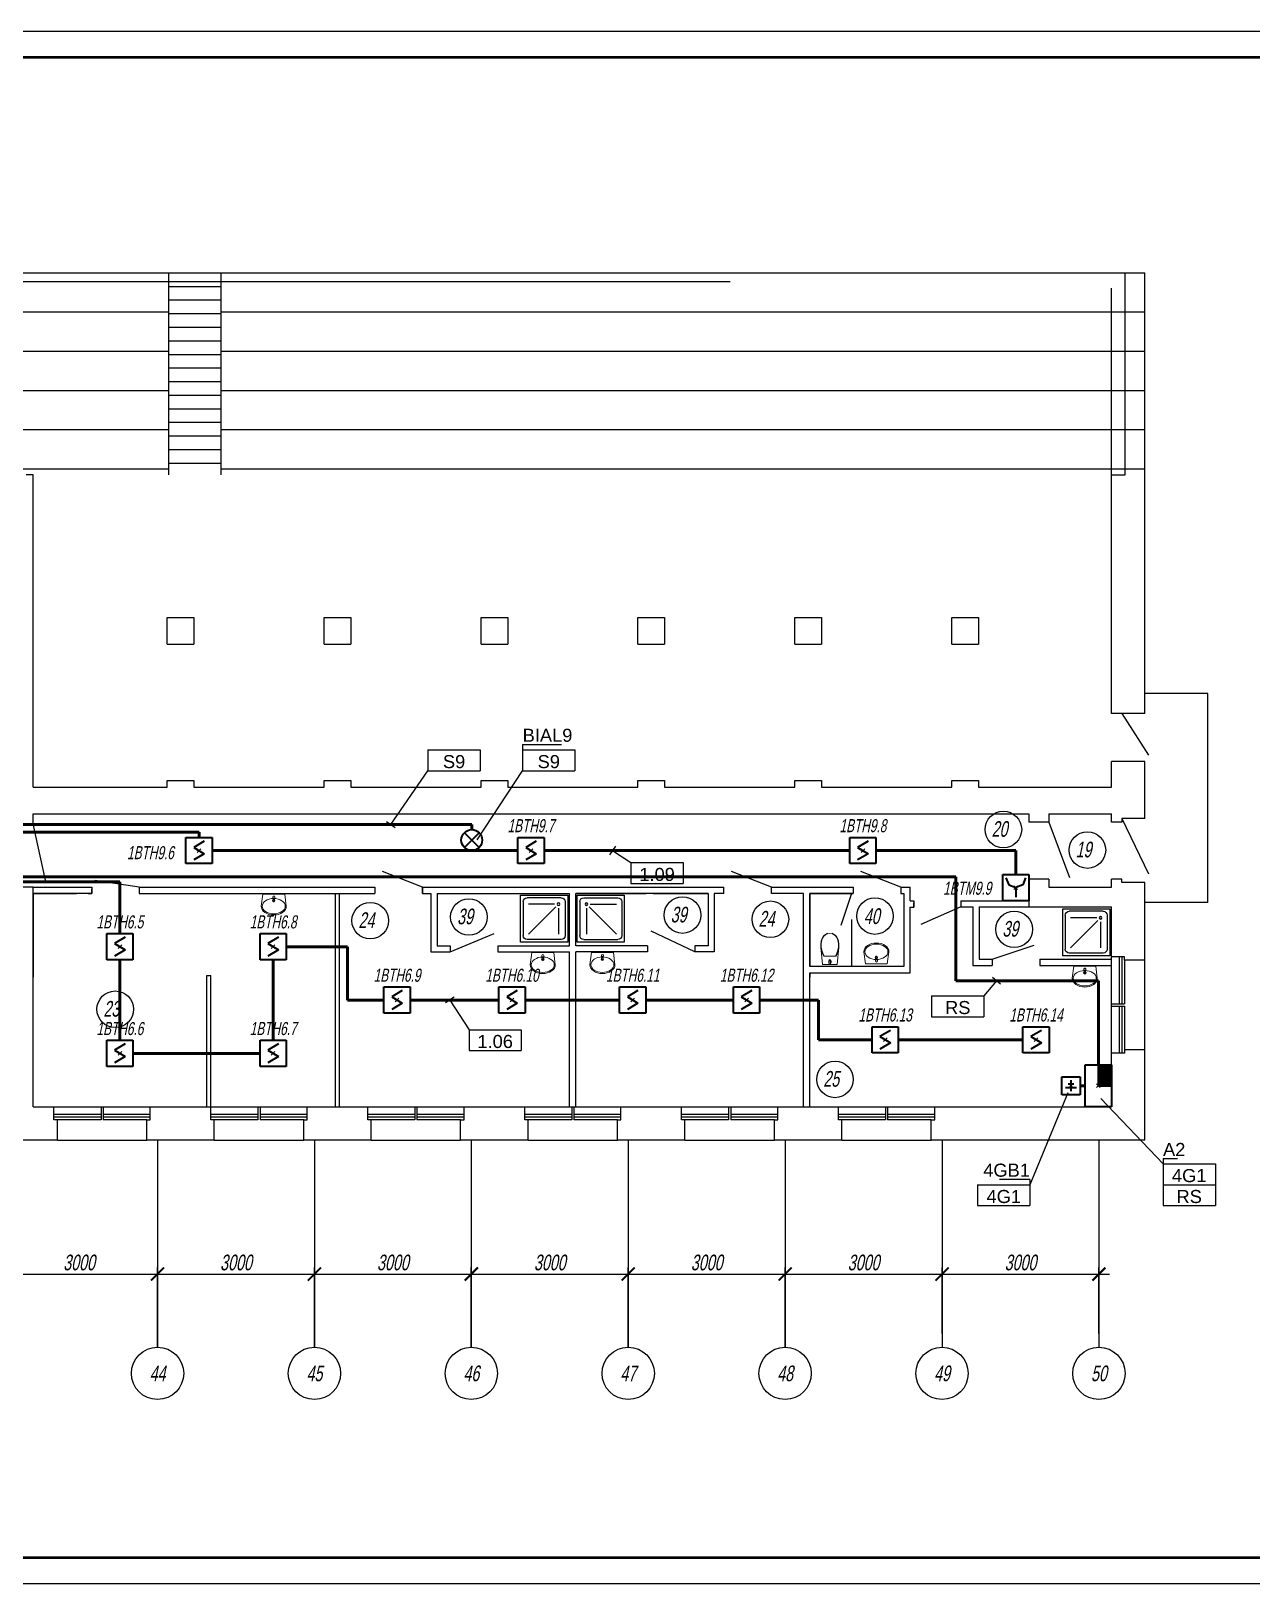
# Model space of a CAD drawing. Extents: x 0 to 1720, y -2086 to 3873.
# Drawn here: x 1247.2 to 1480.7, y 0 to 297 of the extents above; entities that cross this region are included whole.
import ezdxf
from ezdxf.enums import TextEntityAlignment as Align

# ---------------------------------------------------------------- set-up
doc = ezdxf.new("R2010")
doc.units = 0
doc.layers.add('EL_DEVICE', color=1, linetype='Continuous', lineweight=40)
doc.layers.add('EL_KABLE', color=9, linetype='Continuous', lineweight=60)
for name, color, linetype in [('EL_DEVICE_NAME', 7, 'Continuous'), ('FORMAT', 134, 'Continuous'), ('OSI', 5, 'Continuous'), ('PLAN', 2, 'Continuous'), ('SYS_PIN', 7, 'Continuous')]:
    doc.layers.add(name, color=color, linetype=linetype)
doc.styles.add('R2_5', font='arial.ttf', dxfattribs={"width": 0.65, "oblique": 12, "height": 2.5})
doc.styles.get("Standard").update_dxf_attribs({"font": 'arial.ttf'})

# ---------------------------------------------------------------- blocks, each defined once
blk = doc.blocks.new('раковина')
at = {"lineweight": 0}
for p, q in [((471040, 84579), (471009, 84347)), ((471029, 84347), (471034, 84376)), ((471034, 84376), (471046, 84404)), ((471459, 84579), (471040, 84579)), ((471040, 84578), (471040, 84578)), ((471046, 84404), (471067, 84429)), ((471067, 84429), (471094, 84451)), ((471094, 84451), (471127, 84470)), ((471127, 84470), (471165, 84483)), ((471165, 84483), (471207, 84492)), ((471207, 84492), (471250, 84495)), ((471231, 84521), (471231, 84525)), ((471233, 84489), (471231, 84521)), ((471236, 84481), (471241, 84439)), ((471239, 84502), (471261, 84502)), ((471239, 84502), (471261, 84502)), ((471239, 84490), (471239, 84502)), ((471250, 84495), (471293, 84492)), ((471259, 84439), (471264, 84481)), ((471261, 84502), (471261, 84490)), ((471267, 84489), (471269, 84521)), ((471269, 84521), (471269, 84525)), ((471293, 84492), (471334, 84483)), ((471334, 84483), (471372, 84470)), ((471372, 84470), (471405, 84451)), ((471405, 84451), (471433, 84429)), ((471433, 84429), (471453, 84404)), ((471453, 84404), (471466, 84376)), ((471489, 84347), (471459, 84579)), ((471459, 84578), (471459, 84578)), ((471466, 84376), (471469, 84347)), ((471009, 84347), (471014, 84314)), ((471014, 84314), (471028, 84283)), ((471028, 84283), (471050, 84253)), ((471034, 84318), (471029, 84347)), ((471046, 84291), (471034, 84318)), ((471067, 84265), (471046, 84291)), ((471050, 84253), (471080, 84228)), ((471094, 84243), (471067, 84265)), ((471080, 84228), (471116, 84207)), ((471127, 84225), (471094, 84243)), ((471116, 84207), (471158, 84191)), ((471165, 84211), (471127, 84225)), ((471158, 84191), (471203, 84182)), ((471207, 84203), (471165, 84211)), ((471203, 84182), (471250, 84179)), ((471250, 84200), (471207, 84203)), ((471293, 84203), (471250, 84200)), ((471250, 84179), (471297, 84182)), ((471334, 84211), (471293, 84203)), ((471297, 84182), (471342, 84191)), ((471372, 84225), (471334, 84211)), ((471342, 84191), (471383, 84207)), ((471405, 84243), (471372, 84225)), ((471383, 84207), (471420, 84228)), ((471433, 84265), (471405, 84243)), ((471420, 84228), (471449, 84253)), ((471453, 84291), (471433, 84265)), ((471449, 84253), (471472, 84283)), ((471466, 84318), (471453, 84291)), ((471469, 84347), (471466, 84318)), ((471472, 84283), (471485, 84314)), ((471485, 84314), (471489, 84347))]:
    blk.add_line(p, q, dxfattribs=at)
for centre, radius, start, end in [((471250, 84452), 24, 0, 180), ((471250, 84452), 24, 180, 0), ((471250, 84522), 20, 339.2856, 200.7144), ((471250, 84522), 19.2, 7.8374, 171.8967), ((471250, 84491), 16.9, 185.1696, 354.8304), ((471250, 84490), 16.9, 185.1696, 354.8304), ((471250, 84490), 10.9, 180, 0), ((471250, 84440), 8.95, 187.1389, 352.8611)]:
    blk.add_arc(centre, radius, start, end, dxfattribs=at)
blk = doc.blocks.new('унитаз')
at = {"lineweight": 0}
for p, q in [((469757, 84250), (469789, 84579)), ((469767, 84310), (469785, 84368)), ((469775, 84310), (469794, 84368)), ((469785, 84368), (469812, 84422)), ((470071, 84579), (469789, 84579)), ((469794, 84368), (469821, 84422)), ((469812, 84422), (470048, 84422)), ((469905, 84574), (469905, 84579)), ((469955, 84574), (469905, 84574)), ((469950, 84504), (469910, 84504)), ((469916, 84574), (469916, 84504)), ((469944, 84574), (469944, 84504)), ((469955, 84579), (469955, 84574)), ((470039, 84422), (470066, 84368)), ((470048, 84422), (470075, 84368)), ((470066, 84368), (470085, 84310)), ((470103, 84250), (470071, 84579)), ((470075, 84368), (470093, 84310)), ((469756, 84191), (469757, 84250)), ((469766, 84132), (469756, 84191)), ((469757, 84250), (469767, 84310)), ((469764, 84249), (469775, 84310)), ((469764, 84191), (469764, 84249)), ((469773, 84134), (469764, 84191)), ((469785, 84076), (469766, 84132)), ((469792, 84080), (469773, 84134)), ((469810, 84036), (469785, 84076)), ((469810, 84036), (469785, 84076)), ((469816, 84042), (469792, 84080)), ((470068, 84080), (470044, 84042)), ((470075, 84076), (470049, 84036)), ((470087, 84134), (470068, 84080)), ((470094, 84132), (470075, 84076)), ((470085, 84310), (470096, 84249)), ((470096, 84191), (470087, 84134)), ((470093, 84310), (470103, 84250)), ((470104, 84191), (470094, 84132)), ((470096, 84249), (470096, 84191)), ((470103, 84250), (470104, 84191)), ((469845, 84005), (469810, 84036)), ((469845, 84005), (469810, 84036)), ((469849, 84012), (469816, 84042)), ((469886, 83985), (469845, 84005)), ((469886, 83985), (469845, 84005)), ((469888, 83993), (469849, 84012)), ((469930, 83987), (469888, 83993)), ((469972, 83993), (469930, 83987)), ((470011, 84012), (469972, 83993)), ((470015, 84005), (469974, 83985)), ((470044, 84042), (470011, 84012)), ((470049, 84036), (470015, 84005))]:
    blk.add_line(p, q, dxfattribs=at)
for centre, radius, start, end in [((469930, 84528), 25, 126.86, 233.14), ((469930, 84504), 20, 180, 0), ((469930, 84528), 25, 306.86, 53.14)]:
    blk.add_arc(centre, radius, start, end, dxfattribs=at)
blk = doc.blocks.new('PL_SHOWER_TRAY')
for p, q in [((0.45, 0.9), (-0.45, 0.9)), ((-0.45, 0.9), (-0.45, 0)), ((0.45, 0), (0.45, 0.9)), ((-0.4, 0.125), (-0.4, 0.775)), ((-0.325, 0.85), (0.325, 0.85)), ((-0.275, 0.25), (-0.275, 0.75)), ((-0.222, 0.228), (0.3, 0.75)), ((0.4, 0.125), (0.4, 0.775)), ((-0.45, 0), (0.45, 0)), ((-0.325, 0.05), (0.325, 0.05)), ((-0.2, 0.175), (0.3, 0.175))]:
    blk.add_line(p, q)
blk.add_circle((-0.275, 0.175), 0.025)
for centre, start, end in [((-0.325, 0.775), 90, 180), ((0.325, 0.775), 360, 90), ((-0.325, 0.125), 180, 270), ((0.325, 0.125), 270, 360)]:
    blk.add_arc(centre, 0.075, start, end)
blk = doc.blocks.new('PODDON')
at = {"xscale": -1000, "yscale": 1000, "zscale": 1000, "rotation": 270}
blk.add_blockref('PL_SHOWER_TRAY', (-338, -13), dxfattribs=at)
blk = doc.blocks.new('_ArchTick')
at = {"const_width": 0.15}
blk.add_lwpolyline([(-0.5, -0.5), (0.5, 0.5)], dxfattribs=at)
blk = doc.blocks.new('PS_DAT_SMOKE')
at = {"layer": 'EL_DEVICE'}
for p, q in [((-2.5, 2.5), (2.5, 2.5)), ((-2.5, -2.5), (-2.5, 2.5)), ((1.01, 1.81), (-1.01, 0.61)), ((-1.01, 0.61), (1.01, -0.61)), ((2.5, 2.5), (2.5, -2.5)), ((2.5, -2.5), (-2.5, -2.5)), ((1.01, -0.61), (-1.01, -1.81))]:
    blk.add_line(p, q, dxfattribs=at)
blk = doc.blocks.new('CONNECTOR_SQUARE')
at = {"layer": 'SYS_PIN'}
for p, q in [((-0.35, 0.35), (0.35, -0.35)), ((0.35, 0.35), (-0.35, -0.35))]:
    blk.add_line(p, q, dxfattribs=at)
blk = doc.blocks.new('PS_DAT_HAND')
at = {"layer": 'EL_DEVICE'}
for p, q in [((-2.5, 2.5), (2.5, 2.5)), ((-2.5, -2.5), (-2.5, 2.5)), ((-1.88, 1.88), (-1.33, 0.55)), ((-1.33, 0.55), (0, 0)), ((1.33, 0.55), (0, 0)), ((0, 0), (0, -1.81)), ((1.88, 1.88), (1.33, 0.55)), ((2.5, 2.5), (2.5, -2.5)), ((2.5, -2.5), (-2.5, -2.5))]:
    blk.add_line(p, q, dxfattribs=at)
blk = doc.blocks.new('PS_BIAL')
at = {"layer": 'EL_DEVICE'}
for p, q in [((-1.41, 1.41), (1.41, -1.41)), ((1.41, 1.41), (-1.41, -1.41))]:
    blk.add_line(p, q, dxfattribs=at)
blk.add_circle((0, 0), 2, dxfattribs=at)
blk = doc.blocks.new('PS_ARK_DEVICE')
at = {"layer": 'EL_DEVICE'}
for p, q in [((-4, 5), (4, 5)), ((-4, 0), (-4, 5)), ((4, 5), (4, 0)), ((4, 0), (-4, 0)), ((0, 2.5), (0, 0)), ((0, 2.5), (4, 2.5))]:
    blk.add_line(p, q, dxfattribs=at)
blk.add_lwpolyline([(0, 1.25, 2.5, 2.5, 0), (4, 1.25, 0, 0, 0)], format="xyseb", dxfattribs=at)
blk = doc.blocks.new('PS_GB')
at = {"layer": 'EL_DEVICE'}
for p, q in [((-1.75, 1.75), (1.75, 1.75)), ((-1.75, -1.75), (-1.75, 1.75)), ((-0.525, 0.35), (0.525, 0.35)), ((0, 1.05), (0, 0.35)), ((1.75, 1.75), (1.75, -1.75)), ((1.75, -1.75), (-1.75, -1.75)), ((-1.05, -0.35), (1.05, -0.35)), ((0, -0.35), (0, -1.05))]:
    blk.add_line(p, q, dxfattribs=at)

msp = doc.modelspace()

# ---------------------------------------------------------------- linework, layer by layer
for p, q in [((1341.21, 160.53), (1341.21, 159.53)), ((1341.21, 160.53), (1348.65, 160.53)), ((1323.1, 159.53), (1333.1, 159.53)), ((1323.1, 159.53), (1323.1, 155.53)), ((1333.1, 159.53), (1333.1, 155.53)), ((1341.21, 159.53), (1351.21, 159.53)), ((1341.21, 159.53), (1341.21, 155.53)), ((1351.21, 159.53), (1351.21, 155.53)), ((1315.99, 145.27), (1323.1, 155.53)), ((1323.1, 155.53), (1333.1, 155.53)), ((1332.53, 142.34), (1341.21, 155.53)), ((1341.21, 155.53), (1351.21, 155.53)), ((1315.17, 145.84), (1316.82, 144.7)), ((1332.53, 142.34), (1332.53, 142.34)), ((1358.95, 141.11), (1357.85, 139.44)), ((1358.4, 140.27), (1361.92, 137.95)), ((1361.92, 137.95), (1371.92, 137.95)), ((1361.92, 137.95), (1361.92, 133.95)), ((1371.92, 137.95), (1371.92, 133.95)), ((1361.92, 133.95), (1371.92, 133.95)), ((1432.58, 114.72), (1431.04, 116)), ((1431.81, 115.36), (1429.41, 112.49)), ((1328.14, 112.21), (1326.46, 111.13)), ((1327.3, 111.67), (1330.96, 106)), ((1419.41, 112.49), (1429.41, 112.49)), ((1419.41, 112.49), (1419.41, 108.49)), ((1429.41, 112.49), (1429.41, 108.49)), ((1419.41, 108.49), (1429.41, 108.49)), ((1330.96, 106), (1340.96, 106)), ((1330.96, 106), (1330.96, 102)), ((1340.96, 106), (1340.96, 102)), ((1330.96, 102), (1340.96, 102)), ((1445.45, 93.94), (1438.21, 76.35)), ((1445.45, 93.94), (1445.45, 93.94)), ((1451.78, 92.85), (1463.66, 80.35)), ((1451.78, 92.85), (1451.78, 92.85)), ((1463.66, 81.35), (1463.66, 80.35)), ((1463.66, 81.35), (1466.43, 81.35)), ((1463.66, 80.35), (1473.66, 80.35)), ((1463.66, 80.35), (1463.66, 72.35)), ((1473.66, 80.35), (1473.66, 72.35)), ((1438.21, 77.35), (1432.37, 77.35)), ((1438.21, 77.35), (1438.21, 76.35)), ((1428.21, 76.35), (1438.21, 76.35)), ((1428.21, 76.35), (1428.21, 72.35)), ((1438.21, 76.35), (1438.21, 72.35)), ((1463.66, 76.35), (1473.66, 76.35)), ((1428.21, 72.35), (1438.21, 72.35)), ((1463.66, 72.35), (1473.66, 72.35))]:
    msp.add_line(p, q)
at = {"layer": 'EL_KABLE'}
for p, q in [((1183.2, 145.27), (1331.48, 145.27)), ((1243.8, 143.77), (1279.33, 143.77)), ((1279.33, 143.77), (1279.33, 142.77)), ((1331.48, 145.27), (1331.48, 144.27)), ((1281.83, 140.27), (1340.3, 140.27)), ((1345.3, 140.27), (1403.77, 140.27)), ((1408.77, 140.27), (1435.5, 140.27)), ((1435.5, 140.27), (1435.5, 135.67)), ((1183.2, 135.27), (1424.06, 135.27)), ((1214.24, 134.27), (1264.2, 134.27)), ((1264.2, 134.27), (1264.2, 124.37)), ((1424.06, 135.27), (1424.06, 115.36)), ((1296, 121.87), (1307.75, 121.87)), ((1307.75, 121.87), (1307.75, 111.67)), ((1264.2, 119.37), (1264.2, 103.97)), ((1293.5, 103.97), (1293.5, 119.37)), ((1424.06, 115.36), (1451.3, 115.36)), ((1451.3, 115.36), (1451.3, 99.27)), ((1307.75, 111.67), (1314.69, 111.67)), ((1319.69, 111.67), (1336.67, 111.67)), ((1341.67, 111.67), (1359.75, 111.67)), ((1364.75, 111.67), (1381.52, 111.67)), ((1386.52, 111.67), (1397.8, 111.67)), ((1397.8, 111.67), (1397.8, 104.07)), ((1397.8, 104.07), (1408.03, 104.07)), ((1413.03, 104.07), (1436.88, 104.07)), ((1266.7, 101.47), (1291, 101.47)), ((1448.8, 95.27), (1447.8, 95.27))]:
    msp.add_line(p, q, dxfattribs=at)
at = {"layer": 'FORMAT'}
msp.add_lwpolyline([(0, 297), (1720.39, 297), (1720.39, 0), (0, 0)], close=True, dxfattribs=at)
at = {"layer": 'FORMAT', "lineweight": 50}
msp.add_lwpolyline([(20, 5), (20, 292), (1715.39, 292), (1715.39, 5)], close=True, dxfattribs=at)
at = {"layer": 'OSI'}
for p, q in [((1271.4, 84.87), (1271.4, 45.27)), ((1271.4, 84.25), (1271.4, 58.02)), ((1271.4, 84.25), (1271.4, 58.02)), ((1301.4, 84.87), (1301.4, 45.27)), ((1301.4, 84.25), (1301.4, 58.02)), ((1301.4, 84.25), (1301.4, 58.02)), ((1331.4, 84.87), (1331.4, 45.27)), ((1331.4, 84.25), (1331.4, 58.02)), ((1331.4, 84.25), (1331.4, 58.02)), ((1361.4, 84.87), (1361.4, 45.27)), ((1361.4, 84.25), (1361.4, 58.02)), ((1361.4, 84.25), (1361.4, 58.02)), ((1391.4, 84.87), (1391.4, 45.27)), ((1391.4, 84.25), (1391.4, 58.02)), ((1391.4, 84.25), (1391.4, 58.02)), ((1421.4, 84.87), (1421.4, 45.27)), ((1421.4, 84.25), (1421.4, 58.02)), ((1421.4, 84.25), (1421.4, 58.02)), ((1451.4, 84.87), (1451.4, 45.27)), ((1451.4, 84.25), (1451.4, 58.02)), ((1239.4, 59.27), (1273.4, 59.27)), ((1269.4, 59.27), (1303.4, 59.27)), ((1299.4, 59.27), (1333.4, 59.27)), ((1329.4, 59.27), (1363.4, 59.27)), ((1359.4, 59.27), (1393.4, 59.27)), ((1389.4, 59.27), (1423.4, 59.27)), ((1419.4, 59.27), (1453.4, 59.27))]:
    msp.add_line(p, q, dxfattribs=at)
at = {"layer": 'OSI', "lineweight": 25}
for p, q in [((1271.4, 45.27), (1271.4, 60.52)), ((1271.4, 45.27), (1271.4, 60.52)), ((1301.4, 45.27), (1301.4, 60.52)), ((1301.4, 45.27), (1301.4, 60.52)), ((1331.4, 45.27), (1331.4, 60.52)), ((1331.4, 45.27), (1331.4, 60.52)), ((1361.4, 45.27), (1361.4, 60.52)), ((1361.4, 45.27), (1361.4, 60.52)), ((1391.4, 45.27), (1391.4, 60.52)), ((1391.4, 45.27), (1391.4, 60.52)), ((1421.4, 47.9), (1421.4, 60.52)), ((1421.4, 47.9), (1421.4, 60.52)), ((1451.4, 47.9), (1451.4, 60.52)), ((1451.4, 47.9), (1451.4, 53.52))]:
    msp.add_line(p, q, dxfattribs=at)
for centre in [(1271.4, 40.27), (1301.4, 40.27), (1331.4, 40.27), (1361.4, 40.27), (1391.4, 40.27), (1421.4, 40.27), (1451.4, 40.27)]:
    msp.add_circle(centre, 5, dxfattribs=at)
at = {"layer": 'PLAN'}
for p, q in [((33, 250.77), (1460.2, 250.77)), ((1273.5, 250.77), (1273.5, 212.11)), ((1283.5, 250.77), (1283.5, 212.11)), ((1456.4, 212.11), (1456.4, 250.77)), ((1460.2, 166.47), (1460.2, 250.77)), ((37.4, 249.07), (1380.89, 249.07)), ((1273.5, 248.17), (1283.5, 248.17)), ((1453.8, 212.11), (1453.8, 247.82)), ((1273.5, 245.57), (1283.5, 245.57)), ((1106.2, 243.27), (1273.5, 243.27)), ((1273.5, 242.97), (1283.5, 242.97)), ((1283.5, 243.27), (1460.2, 243.27)), ((1273.5, 240.37), (1283.5, 240.37)), ((1273.5, 237.77), (1283.5, 237.77)), ((1106.2, 235.77), (1273.5, 235.77)), ((1273.5, 235.17), (1283.5, 235.17)), ((1283.5, 235.77), (1460.2, 235.77)), ((1273.5, 232.57), (1283.5, 232.57)), ((1273.5, 229.97), (1283.5, 229.97)), ((1106.2, 228.27), (1273.5, 228.27)), ((1273.5, 227.37), (1283.5, 227.37)), ((1283.5, 228.27), (1460.2, 228.27)), ((1273.5, 224.77), (1283.5, 224.77)), ((1106.2, 220.77), (1273.5, 220.77)), ((1273.5, 222.17), (1283.5, 222.17)), ((1283.5, 220.77), (1460.2, 220.77)), ((1273.5, 219.57), (1283.5, 219.57)), ((1273.5, 216.97), (1283.5, 216.97)), ((1273.5, 214.37), (1283.5, 214.37)), ((1106.2, 213.27), (1273.5, 213.27)), ((1247.6, 212.11), (1246.3, 212.11)), ((1247.6, 152.37), (1247.6, 212.11)), ((1283.5, 213.27), (1460.2, 213.27)), ((1453.8, 166.47), (1453.8, 212.11)), ((1453.8, 212.11), (1456.4, 212.11)), ((1273.25, 184.87), (1278.35, 184.87)), ((1273.25, 179.77), (1273.25, 184.87)), ((1278.35, 184.87), (1278.35, 179.77)), ((1303.25, 184.87), (1308.35, 184.87)), ((1303.25, 179.77), (1303.25, 184.87)), ((1308.35, 184.87), (1308.35, 179.77)), ((1333.25, 184.87), (1338.35, 184.87)), ((1333.25, 179.77), (1333.25, 184.87)), ((1338.35, 184.87), (1338.35, 179.77)), ((1363.25, 184.87), (1368.35, 184.87)), ((1363.25, 179.77), (1363.25, 184.87)), ((1368.35, 184.87), (1368.35, 179.77)), ((1393.25, 184.87), (1398.35, 184.87)), ((1393.25, 179.77), (1393.25, 184.87)), ((1398.35, 184.87), (1398.35, 179.77)), ((1423.25, 184.87), (1428.35, 184.87)), ((1423.25, 179.77), (1423.25, 184.87)), ((1428.35, 184.87), (1428.35, 179.77)), ((1273.25, 179.77), (1278.35, 179.77)), ((1303.25, 179.77), (1308.35, 179.77)), ((1333.25, 179.77), (1338.35, 179.77)), ((1363.25, 179.77), (1368.35, 179.77)), ((1393.25, 179.77), (1398.35, 179.77)), ((1423.25, 179.77), (1428.35, 179.77)), ((1472.2, 170.32), (1460.2, 170.32)), ((1472.2, 130.32), (1472.2, 170.32)), ((1460.2, 166.47), (1453.8, 166.47)), ((1455.8, 166.47), (1460.89, 158.5)), ((1453.8, 152.37), (1453.8, 157.27)), ((1460.2, 157.27), (1453.8, 157.27)), ((1460.2, 146.37), (1460.2, 157.27)), ((1247.6, 152.37), (1273.25, 152.37)), ((1273.25, 152.37), (1273.25, 153.67)), ((1273.25, 153.67), (1278.35, 153.67)), ((1278.35, 153.67), (1278.35, 152.37)), ((1278.35, 152.37), (1303.25, 152.37)), ((1303.25, 152.37), (1303.25, 153.67)), ((1303.25, 153.67), (1308.35, 153.67)), ((1308.35, 153.67), (1308.35, 152.37)), ((1308.35, 152.37), (1333.25, 152.37)), ((1333.25, 152.37), (1333.25, 153.67)), ((1333.25, 153.67), (1338.35, 153.67)), ((1338.35, 153.67), (1338.35, 152.37)), ((1338.35, 152.37), (1363.25, 152.37)), ((1363.25, 152.37), (1363.25, 153.67)), ((1363.25, 153.67), (1368.35, 153.67)), ((1368.35, 153.67), (1368.35, 152.37)), ((1368.35, 152.37), (1393.25, 152.37)), ((1393.25, 152.37), (1393.25, 153.67)), ((1393.25, 153.67), (1398.35, 153.67)), ((1398.35, 153.67), (1398.35, 152.37)), ((1398.35, 152.37), (1423.25, 152.37)), ((1423.25, 152.37), (1423.25, 153.67)), ((1423.25, 153.67), (1428.35, 153.67)), ((1428.35, 153.67), (1428.35, 152.37)), ((1428.35, 152.37), (1453.8, 152.37)), ((1247.6, 145.37), (1247.6, 147.27)), ((1247.6, 147.27), (1438, 147.27)), ((1438, 147.27), (1438, 145.72)), ((1441.8, 145.72), (1438, 145.72)), ((1441.8, 147.27), (1453.8, 147.27)), ((1441.8, 147.27), (1441.8, 145.72)), ((1441.8, 145.72), (1445.76, 135.14)), ((1441.8, 145.72), (1445.76, 135.14)), ((1453.8, 145.72), (1453.8, 147.27)), ((1455.8, 145.72), (1453.8, 145.72)), ((1460.2, 146.37), (1455.8, 146.37)), ((1455.8, 146.37), (1455.8, 145.72)), ((1455.8, 146.37), (1460.89, 135.79)), ((1455.8, 146.37), (1460.89, 135.79)), ((1247.6, 145.37), (1243.8, 145.37)), ((1249.97, 134.61), (1247.6, 145.37)), ((1267.91, 133.27), (1259.42, 134.55)), ((1322.04, 133.27), (1314.41, 136.29)), ((1388.78, 133.27), (1381.15, 136.29)), ((1413.51, 133.27), (1405.88, 136.29)), ((1438, 134.82), (1438, 129.47)), ((1441.8, 134.82), (1438, 134.82)), ((1441.8, 134.82), (1441.8, 133.27)), ((1453.8, 133.27), (1453.8, 134.82)), ((1455.8, 134.82), (1453.8, 134.82)), ((1455.8, 134.17), (1455.8, 134.82)), ((1460.2, 134.17), (1455.8, 134.17)), ((1460.2, 119.27), (1460.2, 134.17)), ((1247.6, 133.27), (1243.8, 133.27)), ((1247.6, 91.27), (1247.6, 133.27)), ((1247.6, 133.27), (1258.81, 133.27)), ((1247.6, 132.07), (1255.9, 132.07)), ((1247.6, 132.07), (1247.6, 116.07)), ((1258.81, 132.07), (1247.6, 132.07)), ((1255.9, 132.07), (1247.6, 132.07)), ((1258.11, 132.07), (1258.81, 132.07)), ((1258.31, 133.27), (1258.81, 133.27)), ((1258.81, 133.27), (1258.81, 132.07)), ((1258.81, 132.07), (1258.81, 132.87)), ((1267.91, 133.27), (1312.94, 133.27)), ((1267.91, 133.27), (1267.91, 132.07)), ((1267.91, 132.07), (1280.1, 132.07)), ((1280.1, 132.07), (1306.2, 132.07)), ((1305.4, 91.27), (1305.4, 132.07)), ((1305.4, 122.07), (1305.4, 132.07)), ((1306.2, 132.07), (1312.94, 132.07)), ((1306.2, 91.27), (1306.2, 132.07)), ((1312.94, 133.27), (1312.94, 132.07)), ((1322.04, 133.27), (1379.68, 133.27)), ((1322.04, 132.07), (1322.04, 133.27)), ((1322.04, 133.27), (1322.04, 132.07)), ((1322.04, 132.07), (1323.66, 132.07)), ((1323.66, 132.07), (1323.66, 120.87)), ((1324.86, 132.07), (1324.86, 122.07)), ((1324.86, 132.07), (1350.16, 132.07)), ((1325.67, 132.07), (1350.16, 132.07)), ((1350.16, 122.07), (1350.16, 132.07)), ((1350.16, 122.07), (1350.16, 132.07)), ((1351.36, 132.07), (1364.77, 132.07)), ((1351.36, 122.07), (1351.36, 132.07)), ((1351.36, 122.07), (1351.36, 132.07)), ((1376.66, 132.07), (1351.36, 132.07)), ((1366.2, 132.07), (1376.66, 132.07)), ((1376.66, 132.07), (1374.95, 132.07)), ((1376.66, 132.07), (1376.66, 122.07)), ((1377.86, 133.27), (1379.68, 133.27)), ((1377.86, 132.07), (1377.86, 132.07)), ((1379.68, 132.07), (1377.86, 132.07)), ((1377.86, 132.07), (1377.86, 120.87)), ((1379.68, 132.07), (1379.68, 133.27)), ((1388.78, 133.27), (1404.41, 133.27)), ((1388.78, 132.07), (1388.78, 133.27)), ((1394.91, 132.07), (1388.78, 132.07)), ((1394.91, 91.27), (1394.91, 132.07)), ((1396.11, 133.27), (1404.41, 133.27)), ((1396.11, 118.07), (1396.11, 132.07)), ((1396.11, 132.07), (1404.41, 132.07)), ((1396.11, 132.07), (1396.11, 118.07)), ((1404.41, 132.07), (1396.11, 132.07)), ((1404.41, 132.07), (1396.11, 132.07)), ((1404.11, 132.07), (1402.03, 125.93)), ((1404.41, 133.27), (1404.41, 132.07)), ((1413.51, 133.27), (1415.31, 133.27)), ((1413.51, 133.27), (1415.31, 133.27)), ((1413.51, 133.27), (1413.51, 132.07)), ((1413.51, 132.07), (1414.11, 132.07)), ((1414.11, 132.07), (1414.11, 118.07)), ((1415.31, 130.65), (1415.31, 133.27)), ((1441.8, 133.27), (1453.8, 133.27)), ((1415.31, 130.65), (1416.01, 130.65)), ((1415.31, 129.45), (1416.01, 129.45)), ((1415.31, 116.87), (1415.31, 129.45)), ((1416.01, 130.65), (1416.01, 129.45)), ((1416.01, 129.45), (1416.01, 130.25)), ((1425, 129.47), (1417.37, 126.1)), ((1425, 130.67), (1438, 130.67)), ((1425, 130.67), (1425, 129.47)), ((1425, 129.47), (1427.3, 129.47)), ((1427.3, 129.47), (1427.3, 118.27)), ((1428.5, 129.47), (1453.8, 129.47)), ((1428.5, 129.47), (1428.5, 119.47)), ((1438, 129.47), (1453.8, 129.47)), ((1443.8, 129.47), (1453.8, 129.47)), ((1453.8, 119.92), (1453.8, 129.47)), ((1453.8, 118.27), (1453.8, 129.47)), ((1472.2, 130.32), (1460.2, 130.32)), ((1374.16, 120.87), (1365.77, 124.85)), ((1404.11, 127.07), (1404.11, 118.07)), ((1324.86, 122.07), (1327.36, 122.07)), ((1327.36, 120.87), (1335.75, 124.38)), ((1327.36, 122.07), (1327.36, 120.87)), ((1336.46, 122.07), (1350.16, 122.07)), ((1336.46, 122.07), (1336.46, 120.87)), ((1365.06, 122.07), (1351.36, 122.07)), ((1365.06, 122.07), (1365.06, 120.87)), ((1374.16, 122.07), (1374.16, 120.87)), ((1376.66, 122.07), (1374.16, 122.07)), ((1431, 119.47), (1439.05, 122.15)), ((1323.66, 120.87), (1327.36, 120.87)), ((1336.46, 120.87), (1350.16, 120.87)), ((1350.16, 91.27), (1350.16, 120.87)), ((1351.36, 91.27), (1351.36, 120.87)), ((1365.06, 120.87), (1351.36, 120.87)), ((1377.86, 120.87), (1374.16, 120.87)), ((1428.5, 119.47), (1431, 119.47)), ((1431, 119.47), (1431, 118.27)), ((1440.1, 119.47), (1453.8, 119.47)), ((1440.1, 119.47), (1440.1, 118.27)), ((1456.3, 119.92), (1453.8, 119.92)), ((1453.8, 101.52), (1453.8, 119.92)), ((1455.3, 119.92), (1455.3, 110.92)), ((1455.8, 119.92), (1455.8, 110.92)), ((1456.3, 119.27), (1456.3, 119.92)), ((1460.2, 119.27), (1456.3, 119.27)), ((1456.3, 119.27), (1456.3, 110.92)), ((1460.2, 102.17), (1460.2, 119.27)), ((1280.8, 91.27), (1280.8, 116.35)), ((1280.8, 116.35), (1281.6, 116.35)), ((1281.6, 91.27), (1281.6, 116.35)), ((1414.11, 118.07), (1396.11, 118.07)), ((1396.11, 91.27), (1396.11, 116.87)), ((1396.11, 116.87), (1396.11, 116.07)), ((1396.11, 116.87), (1415.31, 116.87)), ((1427.3, 118.27), (1431, 118.27)), ((1440.1, 118.27), (1453.8, 118.27)), ((1453.8, 110.92), (1456.3, 110.92)), ((1453.8, 110.52), (1456.3, 110.52)), ((1455.3, 110.52), (1455.3, 101.52)), ((1455.8, 110.52), (1455.8, 101.52)), ((1456.3, 110.52), (1456.3, 102.17)), ((1453.8, 91.27), (1453.8, 101.52)), ((1456.3, 101.52), (1453.8, 101.52)), ((1460.2, 102.17), (1456.3, 102.17)), ((1456.3, 102.17), (1456.3, 101.52)), ((1460.2, 84.87), (1460.2, 102.17)), ((1247.6, 91.27), (1251.6, 91.27)), ((1251.6, 88.77), (1251.6, 91.27)), ((1251.6, 91.27), (1270, 91.27)), ((1260.6, 89.77), (1251.6, 89.77)), ((1260.6, 89.27), (1251.6, 89.27)), ((1260.6, 91.27), (1260.6, 88.77)), ((1261, 91.27), (1261, 88.77)), ((1270, 89.77), (1261, 89.77)), ((1270, 89.27), (1261, 89.27)), ((1270, 91.27), (1281.6, 91.27)), ((1270, 88.77), (1270, 91.27)), ((1281.6, 88.77), (1281.6, 91.27)), ((1281.6, 91.27), (1300, 91.27)), ((1290.6, 89.77), (1281.6, 89.77)), ((1290.6, 89.27), (1281.6, 89.27)), ((1290.6, 91.27), (1290.6, 88.77)), ((1291, 91.27), (1291, 88.77)), ((1300, 89.77), (1291, 89.77)), ((1300, 89.27), (1291, 89.27)), ((1300, 91.27), (1311.6, 91.27)), ((1300, 88.77), (1300, 91.27)), ((1311.6, 88.77), (1311.6, 91.27)), ((1311.6, 91.27), (1330, 91.27)), ((1320.6, 89.77), (1311.6, 89.77)), ((1320.6, 89.27), (1311.6, 89.27)), ((1320.6, 91.27), (1320.6, 88.77)), ((1321, 91.27), (1321, 88.77)), ((1330, 89.77), (1321, 89.77)), ((1330, 89.27), (1321, 89.27)), ((1330, 91.27), (1341.6, 91.27)), ((1330, 88.77), (1330, 91.27)), ((1341.6, 88.77), (1341.6, 91.27)), ((1341.6, 91.27), (1360, 91.27)), ((1350.6, 89.77), (1341.6, 89.77)), ((1350.6, 89.27), (1341.6, 89.27)), ((1350.6, 91.27), (1350.6, 88.77)), ((1351, 91.27), (1351, 88.77)), ((1360, 89.77), (1351, 89.77)), ((1360, 89.27), (1351, 89.27)), ((1360, 91.27), (1371.6, 91.27)), ((1360, 88.77), (1360, 91.27)), ((1371.6, 88.77), (1371.6, 91.27)), ((1371.6, 91.27), (1390, 91.27)), ((1380.6, 89.77), (1371.6, 89.77)), ((1380.6, 89.27), (1371.6, 89.27)), ((1380.6, 91.27), (1380.6, 88.77)), ((1381, 91.27), (1381, 88.77)), ((1390, 89.77), (1381, 89.77)), ((1390, 89.27), (1381, 89.27)), ((1390, 91.27), (1401.6, 91.27)), ((1390, 88.77), (1390, 91.27)), ((1401.6, 88.77), (1401.6, 91.27)), ((1401.6, 91.27), (1420, 91.27)), ((1410.6, 89.77), (1401.6, 89.77)), ((1410.6, 89.27), (1401.6, 89.27)), ((1410.6, 91.27), (1410.6, 88.77)), ((1411, 91.27), (1411, 88.77)), ((1420, 89.77), (1411, 89.77)), ((1420, 89.27), (1411, 89.27)), ((1420, 91.27), (1453.8, 91.27)), ((1420, 88.77), (1420, 91.27)), ((1252.25, 88.77), (1251.6, 88.77)), ((1252.25, 84.87), (1252.25, 88.77)), ((1260.6, 88.77), (1252.25, 88.77)), ((1269.35, 88.77), (1261, 88.77)), ((1269.35, 84.87), (1269.35, 88.77)), ((1269.35, 88.77), (1270, 88.77)), ((1282.25, 88.77), (1281.6, 88.77)), ((1282.25, 84.87), (1282.25, 88.77)), ((1290.6, 88.77), (1282.25, 88.77)), ((1299.35, 88.77), (1291, 88.77)), ((1299.35, 84.87), (1299.35, 88.77)), ((1299.35, 88.77), (1300, 88.77)), ((1312.25, 88.77), (1311.6, 88.77)), ((1312.25, 84.87), (1312.25, 88.77)), ((1320.6, 88.77), (1312.25, 88.77)), ((1329.35, 88.77), (1321, 88.77)), ((1329.35, 84.87), (1329.35, 88.77)), ((1329.35, 88.77), (1330, 88.77)), ((1342.25, 88.77), (1341.6, 88.77)), ((1342.25, 84.87), (1342.25, 88.77)), ((1350.6, 88.77), (1342.25, 88.77)), ((1359.35, 88.77), (1351, 88.77)), ((1359.35, 84.87), (1359.35, 88.77)), ((1359.35, 88.77), (1360, 88.77)), ((1372.25, 88.77), (1371.6, 88.77)), ((1372.25, 84.87), (1372.25, 88.77)), ((1380.6, 88.77), (1372.25, 88.77)), ((1389.35, 88.77), (1381, 88.77)), ((1389.35, 84.87), (1389.35, 88.77)), ((1389.35, 88.77), (1390, 88.77)), ((1402.25, 88.77), (1401.6, 88.77)), ((1402.25, 84.87), (1402.25, 88.77)), ((1410.6, 88.77), (1402.25, 88.77)), ((1419.35, 88.77), (1411, 88.77)), ((1419.35, 84.87), (1419.35, 88.77)), ((1419.35, 88.77), (1420, 88.77)), ((1252.25, 84.87), (1239.35, 84.87)), ((1252.25, 84.87), (1269.35, 84.87)), ((1282.25, 84.87), (1269.35, 84.87)), ((1282.25, 84.87), (1299.35, 84.87)), ((1312.25, 84.87), (1299.35, 84.87)), ((1312.25, 84.87), (1329.35, 84.87)), ((1342.25, 84.87), (1329.35, 84.87)), ((1342.25, 84.87), (1359.35, 84.87)), ((1372.25, 84.87), (1359.35, 84.87)), ((1372.25, 84.87), (1389.35, 84.87)), ((1402.25, 84.87), (1389.35, 84.87)), ((1402.25, 84.87), (1419.35, 84.87)), ((1460.2, 84.87), (1419.35, 84.87))]:
    msp.add_line(p, q, dxfattribs=at)
for centre in [(1433.13, 144.29), (1449.19, 140.36), (1330.94, 127.56), (1371.78, 127.93), (1408.58, 127.74), (1312.07, 126.86), (1388.58, 127.12), (1435.2, 125.2), (1263.31, 109.91), (1400.94, 96.5)]:
    msp.add_circle(centre, 3.5, dxfattribs=at)

# ---------------------------------------------------------------- block references
for name, p in [('PS_DAT_SMOKE', (1279.33, 140.27)), ('PS_BIAL', (1331.48, 142.27)), ('CONNECTOR_SQUARE', (1331.48, 142.27)), ('PS_DAT_SMOKE', (1342.8, 140.27)), ('PS_DAT_SMOKE', (1406.27, 140.27)), ('CONNECTOR_SQUARE', (1279.33, 140.27)), ('CONNECTOR_SQUARE', (1342.8, 140.27)), ('CONNECTOR_SQUARE', (1406.27, 140.27)), ('PS_DAT_HAND', (1435.5, 133.17)), ('CONNECTOR_SQUARE', (1435.5, 133.17)), ('PS_DAT_SMOKE', (1264.2, 121.87)), ('CONNECTOR_SQUARE', (1264.2, 121.87)), ('PS_DAT_SMOKE', (1293.5, 121.87)), ('CONNECTOR_SQUARE', (1293.5, 121.87)), ('PS_DAT_SMOKE', (1317.19, 111.67)), ('PS_DAT_SMOKE', (1339.17, 111.67)), ('PS_DAT_SMOKE', (1362.25, 111.67)), ('PS_DAT_SMOKE', (1384.02, 111.67)), ('CONNECTOR_SQUARE', (1317.19, 111.67)), ('CONNECTOR_SQUARE', (1339.17, 111.67)), ('CONNECTOR_SQUARE', (1362.25, 111.67)), ('CONNECTOR_SQUARE', (1384.02, 111.67)), ('PS_DAT_SMOKE', (1264.2, 101.47)), ('PS_DAT_SMOKE', (1293.5, 101.47)), ('PS_DAT_SMOKE', (1410.53, 104.07)), ('CONNECTOR_SQUARE', (1410.53, 104.07)), ('PS_DAT_SMOKE', (1439.38, 104.07)), ('CONNECTOR_SQUARE', (1439.38, 104.07)), ('CONNECTOR_SQUARE', (1264.2, 101.47)), ('CONNECTOR_SQUARE', (1293.5, 101.47)), ('PS_GB', (1446.05, 95.27)), ('CONNECTOR_SQUARE', (1446.05, 95.27)), ('CONNECTOR_SQUARE', (1451.3, 95.27))]:
    msp.add_blockref(name, p)
at = {"rotation": 90}
msp.add_blockref('PS_ARK_DEVICE', (1453.8, 95.27), dxfattribs=at)
at = {"layer": 'OSI', "xscale": 2.5, "yscale": 2.5, "zscale": 2.5}
for p in [(1271.4, 59.27), (1301.4, 59.27), (1331.4, 59.27), (1361.4, 59.27), (1391.4, 59.27), (1421.4, 59.27), (1451.4, 59.27)]:
    msp.add_blockref('_ArchTick', p, dxfattribs=at)
at = {"layer": 'OSI', "xscale": 2.5, "yscale": 2.5, "zscale": 2.5, "rotation": 180}
for p in [(1271.4, 59.27), (1301.4, 59.27), (1331.4, 59.27), (1361.4, 59.27), (1391.4, 59.27), (1421.4, 59.27)]:
    msp.add_blockref('_ArchTick', p, dxfattribs=at)
at = {"layer": 'PLAN', "yscale": 0.01, "zscale": 0.01}
for p, xscale in [((-3418.88, -713.85), 0.01), ((-3367.44, -725.05), 0.01), ((6068.96, -725.04), -0.01), ((-3263.8, -727.63), 0.01)]:
    msp.add_blockref('раковина', p, dxfattribs=dict(at, xscale=xscale))
at = {"layer": 'PLAN'}
for name, p, xscale, yscale, zscale, rotation in [('PL_SHOWER_TRAY', (1349.83, 127.25), -10, 10, 10, 90), ('PODDON', (1356.28, 128.37), 0.01, 0.01, 0.01, 270), ('PL_SHOWER_TRAY', (1453.47, 124.65), -10, 10, 10, 90), ('унитаз', (6099.25, 964.29), 0.01, 0.01, 0.01, 180), ('раковина', (-3303.65, 964.37), -0.01, 0.01, 0.01, 180)]:
    msp.add_blockref(name, p, dxfattribs=dict(at, xscale=xscale, yscale=yscale, zscale=zscale, rotation=rotation))

# ---------------------------------------------------------------- texts
at = {"char_height": 2.5}
for s, insert, attachment_point, line_spacing_factor in [('BIAL9', (1341.21, 161.03), 7, 0.25), ('S9', (1328.1, 158.53), 2, 0.96), ('S9', (1346.21, 158.53), 2, 0.96), ('1.09', (1366.92, 136.95), 2, 0.96), ('RS', (1424.41, 111.49), 2, 0.96), ('1.06', (1335.96, 105), 2, 0.96), ('A2', (1463.66, 81.85), 7, 0.25), ('4GB1', (1438.21, 77.85), 9, 0.25), ('4G1', (1468.66, 79.35), 2, 0.96), ('4G1', (1433.21, 75.35), 2, 0.96), ('RS', (1468.66, 75.35), 2, 0.96)]:
    msp.add_mtext(s, dxfattribs=dict(at, insert=insert, attachment_point=attachment_point, line_spacing_factor=line_spacing_factor))
at = {"layer": 'EL_DEVICE_NAME', "style": 'R2_5', "oblique": 12, "width": 0.65}
for s, p in [('1BTH9.7', (1342.8, 143.77)), ('1BTH9.8', (1406.27, 143.77)), ('1BTH9.6', (1270.04, 138.61)), ('1BTM9.9', (1426.21, 131.81)), ('1BTH6.5', (1264.2, 125.37)), ('1BTH6.8', (1293.5, 125.37)), ('1BTH6.9', (1317.19, 115.17)), ('1BTH6.10', (1339.17, 115.17)), ('1BTH6.11', (1362.25, 115.17)), ('1BTH6.12', (1384.02, 115.17)), ('1BTH6.13', (1410.53, 107.57)), ('1BTH6.14', (1439.38, 107.57)), ('1BTH6.6', (1264.2, 104.97)), ('1BTH6.7', (1293.5, 104.97))]:
    msp.add_text(s, height=2.5, dxfattribs=at).set_placement(p, align=Align.CENTER)
at = {"layer": 'OSI', "lineweight": 25, "style": 'R2_5', "oblique": 12, "width": 0.65}
for s, p in [('44', (1271.4, 40.27)), ('45', (1301.4, 40.27)), ('46', (1331.4, 40.27)), ('47', (1361.4, 40.27)), ('48', (1391.4, 40.27)), ('49', (1421.4, 40.27)), ('50', (1451.4, 40.27))]:
    msp.add_text(s, height=3, dxfattribs=at).set_placement(p, align=Align.MIDDLE_CENTER)
at = {"layer": 'OSI', "char_height": 3, "attachment_point": 5, "style": 'R2_5'}
for insert in [(1256.4, 61.46), (1286.4, 61.46), (1316.4, 61.46), (1346.4, 61.46), (1376.4, 61.46), (1406.4, 61.46), (1436.4, 61.46)]:
    msp.add_mtext('3000', dxfattribs=dict(at, insert=insert))
at = {"layer": 'PLAN', "style": 'R2_5', "oblique": 12, "width": 0.65}
for s, p in [('20', (1430.88, 142.89)), ('19', (1446.94, 138.96)), ('24', (1309.83, 125.46)), ('39', (1328.69, 126.16)), ('39', (1369.53, 126.52)), ('24', (1386.33, 125.72)), ('40', (1406.44, 126.22)), ('39', (1432.95, 123.8)), ('23', (1261.06, 108.5)), ('25', (1398.7, 95.1))]:
    msp.add_text(s, height=3, dxfattribs=at).set_placement(p)

doc.saveas('drawing.dxf')
